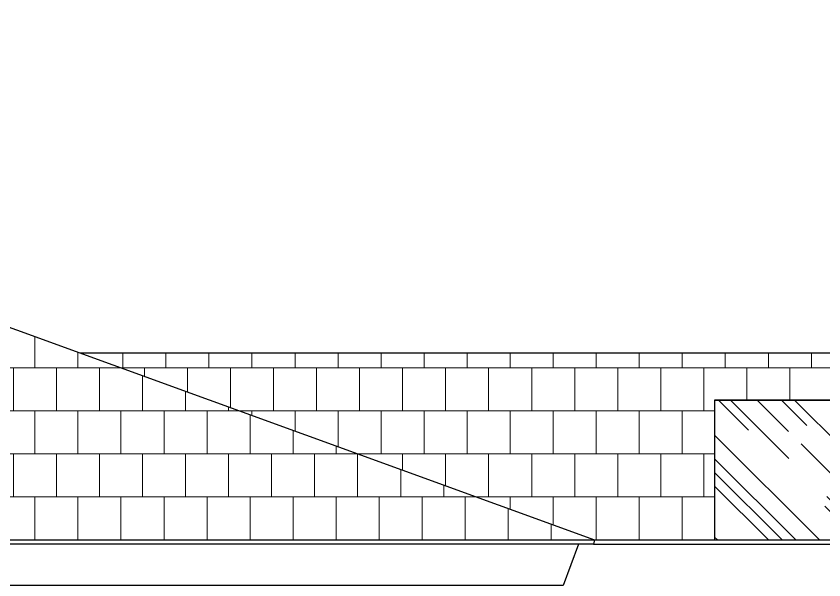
# Model space of a CAD drawing. Header units: inches. Extents: x 249 to 1192, y -18 to 440.
# Drawn here: x 621.88 to 629.39, y 190.4 to 195.64 of the extents above; entities that cross this region are included whole.
import ezdxf

# ---------------------------------------------------------------- set-up
doc = ezdxf.new("R2010")
doc.units = ezdxf.units.IN
doc.header["$MEASUREMENT"] = 0
for name, color, linetype, lineweight in [('ARSIR GENTING', 32, 'Continuous', 5), ('DINDING', 6, 'Continuous', 0), ('KACA', 141, 'Continuous', 30)]:
    doc.layers.add(name, color=color, linetype=linetype, lineweight=lineweight)
doc.layers.add('ATAP', color=123, linetype='Continuous')
doc.layers.add('KOLOM', color=5, linetype='Continuous')

# ---------------------------------------------------------------- blocks, each defined once
blk = doc.blocks.new('ampak samping')
at = {"layer": 'ARSIR GENTING'}
h = blk.add_hatch(dxfattribs=at)
h.set_pattern_fill('AR-B88', color=256, scale=0.05, style=0)
h.set_pattern_definition([(0, (600.4541, 190.76794), (0, 0.4), []), (90, (600.45412, 190.76794), (-0.2, 0.4), [0.4, -0.4])])
h.paths.add_polyline_path([(627.257, 190.7679), (621.0464, 193.0262), (620.961, 192.7912), (620.3148, 193.0262), (607.3963, 193.0262), (606.7501, 192.7912), (606.6647, 193.0262), (600.4541, 190.7679)])
h = blk.add_hatch(dxfattribs=at)
h.set_pattern_fill('AR-B88', color=256, scale=0.05, style=0)
h.set_pattern_definition([(0, (622.47183, 190.76794), (0, 0.4), []), (90, (622.47183, 190.76794), (-0.2, 0.4), [0.4, -0.4])])
h.paths.add_polyline_path([(622.4718, 192.5079), (627.257, 190.7679), (628.3729, 190.7679), (628.3729, 192.0678), (633.4525, 192.0678), (633.4525, 190.7679), (636.2565, 190.7679), (634.4249, 191.4329), (635.0125, 192.5079)])
at = {"layer": 'KACA'}
h = blk.add_hatch(dxfattribs=at)
h.set_pattern_fill('AR-RROOF', color=256, scale=0.5, angle=45, style=0)
h.set_pattern_definition([(135, (633.00087, 190.30173), (-0.424264, 1.13137), [7.5, -1, 2.5, -0.5]), (135, (632.7074, 190.94874), (0.82378, 0.11667), [1.5, -0.165, 3, -0.375]), (135, (633.1246, 190.77903), (-1.601597, 2.075358), [4, -0.7, 2, -0.5])])
h.paths.add_polyline_path([(628.3729, 190.7679), (630.8509, 190.7679), (630.8509, 192.0678), (628.3729, 192.0678)])
at = {"layer": 'ATAP'}
blk.add_line((628.3729, 192.0678), (630.8509, 192.0678), dxfattribs=at)
for points in [[(600.4541, 190.7679), (613.8556, 195.6409), (627.257, 190.7679)], [(622.4718, 192.5079), (635.0125, 192.5079), (634.4249, 191.4329)], [(627.2455, 190.7296), (600.4656, 190.7296), (600.4541, 190.7679), (627.257, 190.7679), (627.2455, 190.7296)], [(627.1058, 190.7296), (626.9652, 190.3434), (600.7459, 190.3434), (600.6054, 190.7296)], [(627.2455, 190.7296), (636.245, 190.7296)], [(627.257, 190.7679), (636.2565, 190.7679)]]:
    blk.add_lwpolyline(points, dxfattribs=at)
at = {"layer": 'KOLOM'}
blk.add_lwpolyline([(633.4525, 190.7679), (633.4525, 192.0678), (628.3729, 192.0678), (628.3729, 190.7679)], dxfattribs=at)

msp = doc.modelspace()

# ---------------------------------------------------------------- block references
at = {"layer": 'DINDING'}
msp.add_blockref('ampak samping', (0, 0), dxfattribs=at)

doc.saveas('drawing.dxf')
